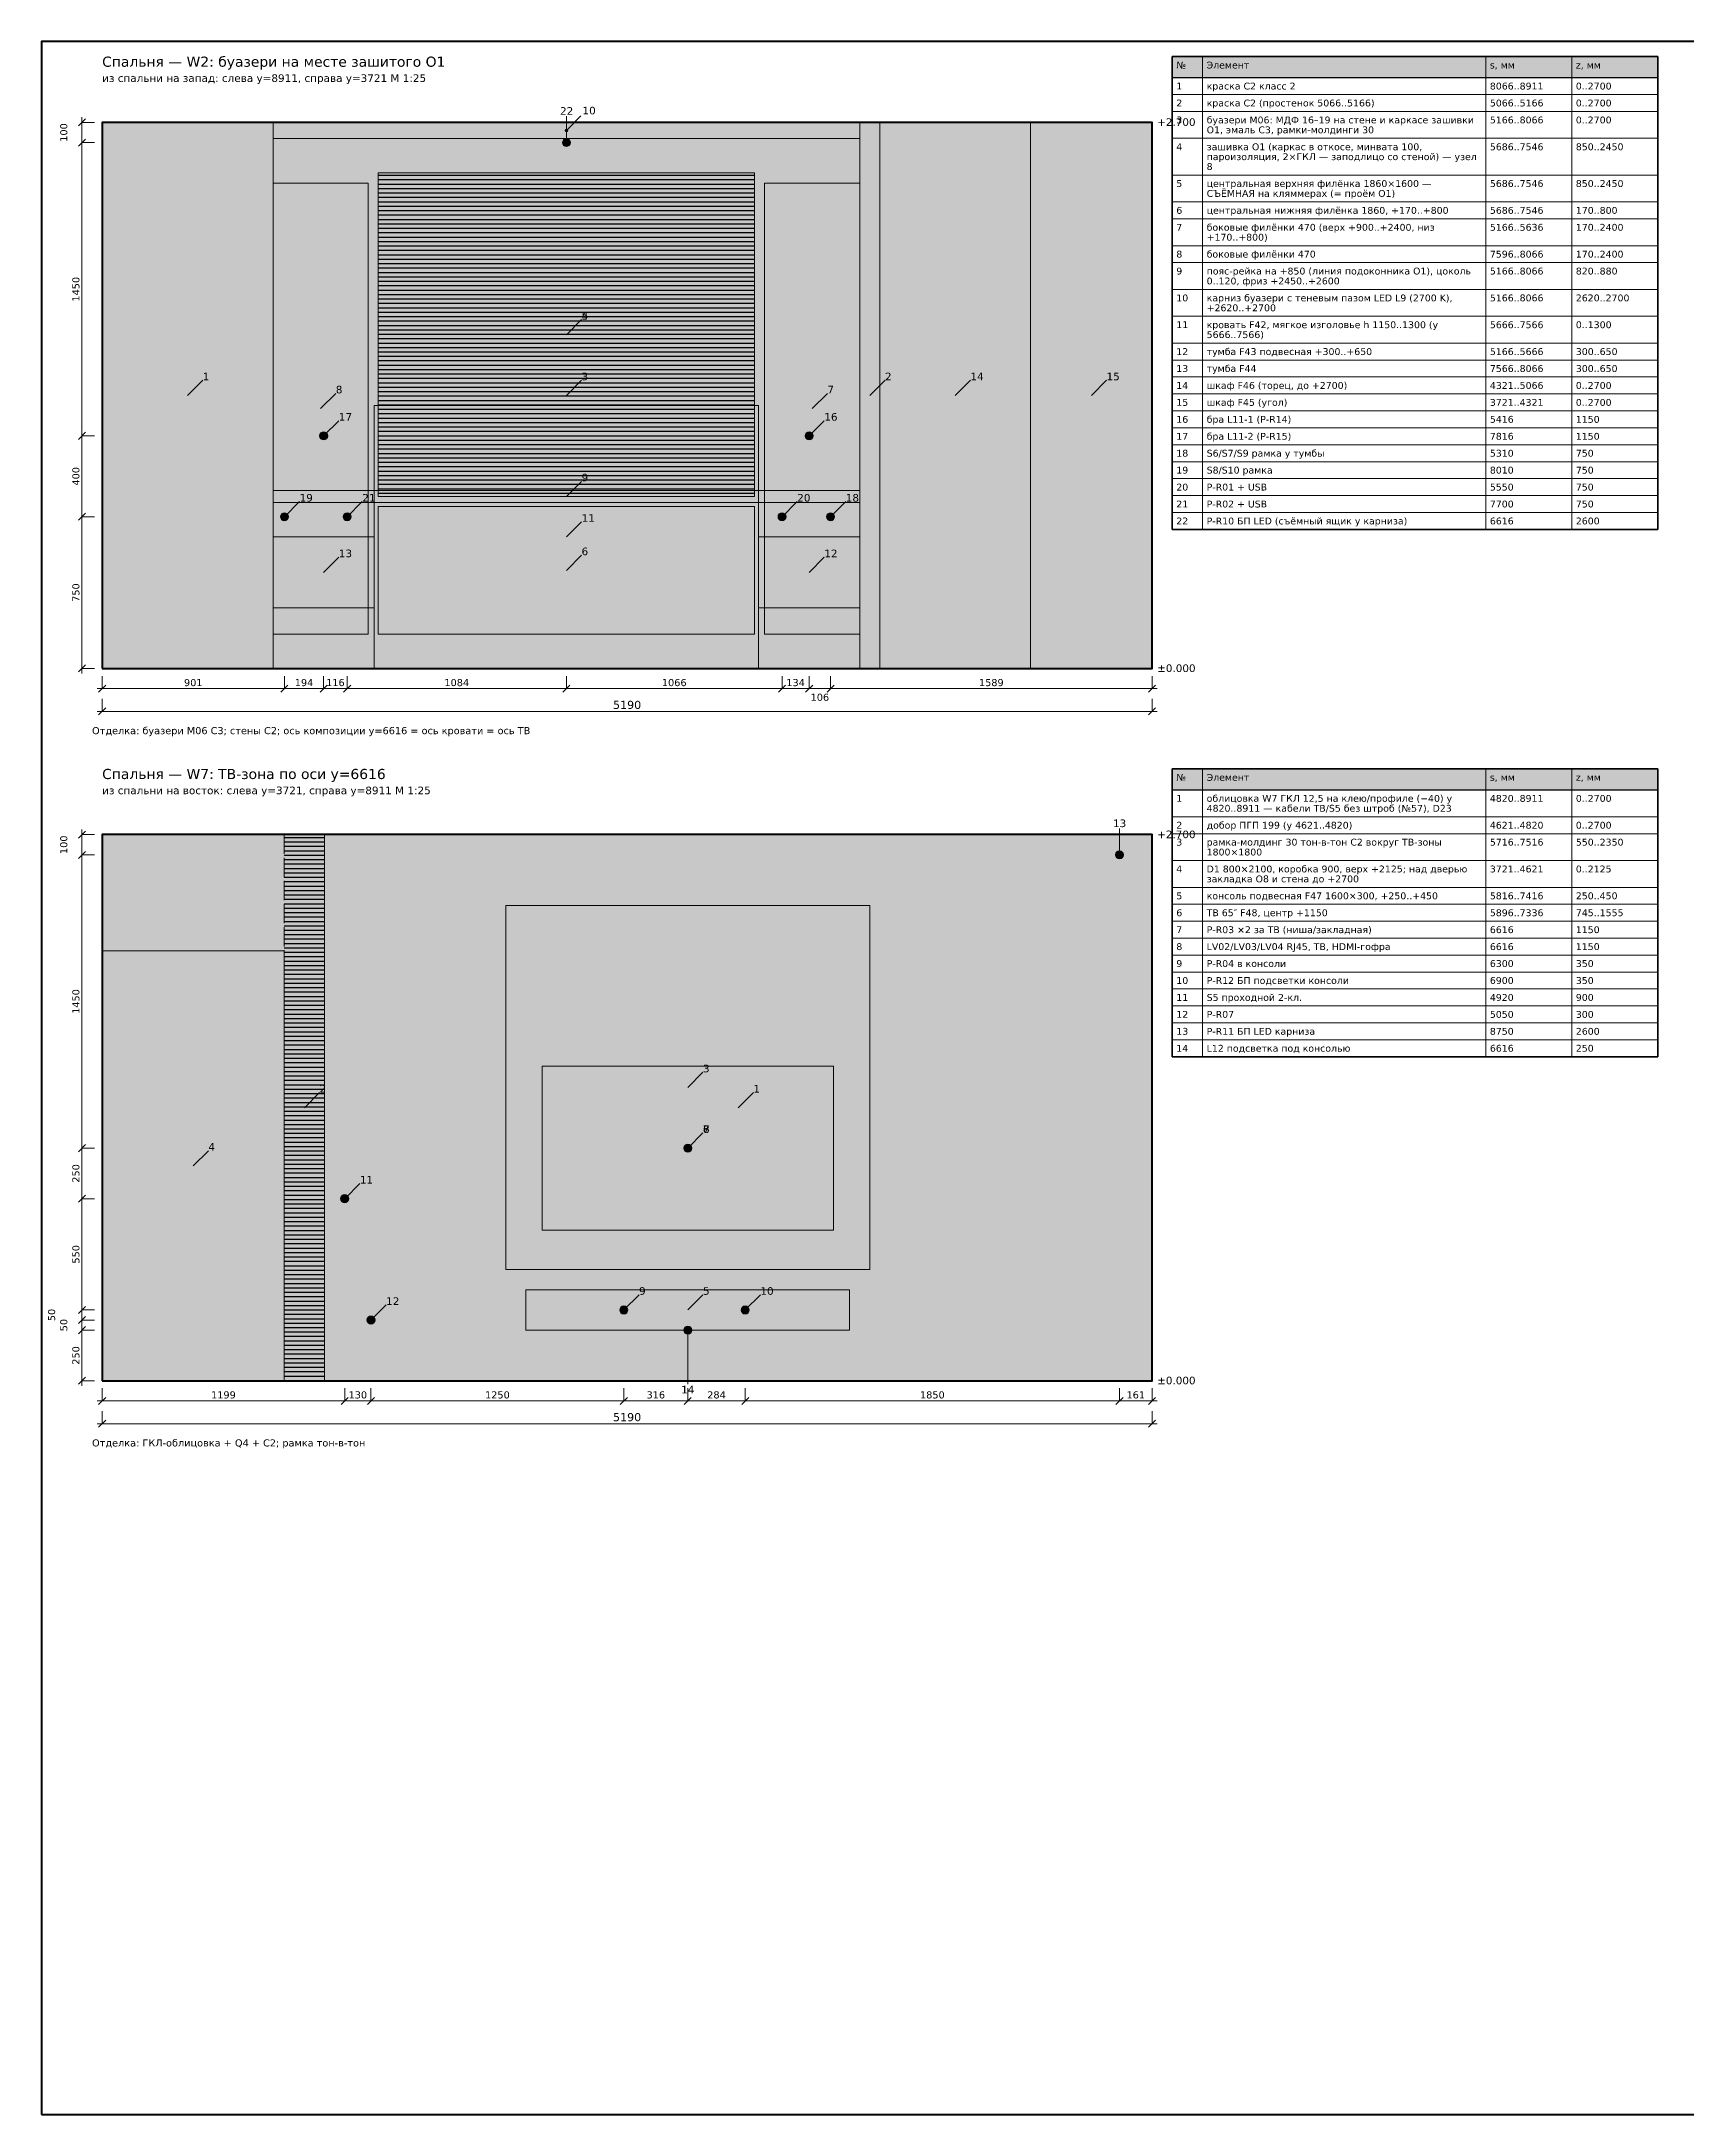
# Model space of a CAD drawing. Header units: millimetres. Extents: x 500 to 14725, y 26 to 10375.
# Drawn here: x 500 to 8632, y 125 to 10375 of the extents above; entities that cross this region are included whole.
import ezdxf
from ezdxf.enums import TextEntityAlignment as Align

# ---------------------------------------------------------------- set-up
doc = ezdxf.new("R2010")
doc.units = ezdxf.units.MM
doc.linetypes.add('DASHED', pattern=[1.524, 1.27, -0.254])
for name, color, linetype in [('AR-FIN', 9, 'CONTINUOUS'), ('AR-WALLS', 7, 'CONTINUOUS'), ('DIM', 7, 'CONTINUOUS'), ('EL-SOCKET', 6, 'CONTINUOUS'), ('FRAME', 7, 'CONTINUOUS'), ('FURN', 8, 'CONTINUOUS'), ('TEXT', 7, 'CONTINUOUS'), ('VK', 4, 'CONTINUOUS')]:
    doc.layers.add(name, color=color, linetype=linetype)
doc.styles.add('GOST', font='DejaVuSans.ttf')

msp = doc.modelspace()

# ---------------------------------------------------------------- hatches: boundary and pattern name
at = {"layer": 'AR-FIN', "true_color": 0xf6f3ec}
h = msp.add_hatch(color=7, dxfattribs=at)
h.dxf.hatch_style = 1
h.paths.add_polyline_path([(800, 7275), (1645, 7275), (1645, 9975), (800, 9975)])
at = {"layer": 'AR-FIN', "true_color": 0xd9cfc0}
h = msp.add_hatch(color=7, dxfattribs=at)
h.dxf.hatch_style = 1
h.paths.add_polyline_path([(1645, 7275), (4545, 7275), (4545, 9975), (1645, 9975)])
at = {"layer": 'AR-FIN', "true_color": 0xece6d8}
h = msp.add_hatch(color=7, dxfattribs=at)
h.dxf.hatch_style = 1
h.paths.add_polyline_path([(1645, 9895), (4545, 9895), (4545, 9975), (1645, 9975)])
at = {"layer": 'AR-FIN', "true_color": 0xf6f3ec}
h = msp.add_hatch(color=7, dxfattribs=at)
h.dxf.hatch_style = 1
h.paths.add_polyline_path([(4545, 7275), (4645, 7275), (4645, 9975), (4545, 9975)])
at = {"layer": 'AR-FIN', "true_color": 0xcfc4b3}
h = msp.add_hatch(color=7, dxfattribs=at)
h.dxf.hatch_style = 1
h.paths.add_polyline_path([(1645, 7445), (2115, 7445), (2115, 9675), (1645, 9675)])
at = {"layer": 'AR-FIN', "true_color": 0x999999}
h = msp.add_hatch(dxfattribs=at)
h.set_pattern_fill('LINE', scale=6.875)
h.paths.add_polyline_path([(2165, 8125), (4025, 8125), (4025, 9725), (2165, 9725)])
at = {"layer": 'AR-FIN', "true_color": 0xf3ead8, "transparency": 33554559}
h = msp.add_hatch(color=7, dxfattribs=at)
h.dxf.hatch_style = 1
h.paths.add_polyline_path([(2165, 8125), (4025, 8125), (4025, 9725), (2165, 9725)])
at = {"layer": 'AR-FIN', "true_color": 0xcfc4b3}
h = msp.add_hatch(color=7, dxfattribs=at)
h.dxf.hatch_style = 1
h.paths.add_polyline_path([(2165, 8125), (4025, 8125), (4025, 9725), (2165, 9725)])
h = msp.add_hatch(color=7, dxfattribs=at)
h.dxf.hatch_style = 1
h.paths.add_polyline_path([(4075, 7445), (4545, 7445), (4545, 9675), (4075, 9675)])
at = {"layer": 'AR-FIN', "true_color": 0xd9cfc0}
h = msp.add_hatch(color=7, dxfattribs=at)
h.dxf.hatch_style = 1
h.paths.add_polyline_path([(1645, 8095), (4545, 8095), (4545, 8155), (1645, 8155)])
at = {"layer": 'AR-FIN', "true_color": 0xcfc4b3}
h = msp.add_hatch(color=7, dxfattribs=at)
h.dxf.hatch_style = 1
h.paths.add_polyline_path([(2165, 7445), (4025, 7445), (4025, 8075), (2165, 8075)])
at = {"layer": 'AR-FIN', "true_color": 0x999999}
h = msp.add_hatch(dxfattribs=at)
h.set_pattern_fill('LINE', scale=6.875)
h.paths.add_polyline_path([(1700, 3753.1875), (1899, 3753.1875), (1899, 6453.1875), (1700, 6453.1875)])
at = {"layer": 'AR-FIN', "true_color": 0xf3ead8, "transparency": 33554559}
h = msp.add_hatch(color=7, dxfattribs=at)
h.dxf.hatch_style = 1
h.paths.add_polyline_path([(1700, 3753.1875), (1899, 3753.1875), (1899, 6453.1875), (1700, 6453.1875)])
at = {"layer": 'AR-FIN', "true_color": 0xd8e6f0}
h = msp.add_hatch(color=7, dxfattribs=at)
h.dxf.hatch_style = 1
h.paths.add_polyline_path([(1899, 3753.1875), (5990, 3753.1875), (5990, 6453.1875), (1899, 6453.1875)])
at = {"layer": 'AR-FIN', "true_color": 0xd9cfc0}
h = msp.add_hatch(color=7, dxfattribs=at)
h.dxf.hatch_style = 1
h.paths.add_polyline_path([(2795, 4303.1875), (4595, 4303.1875), (4595, 6103.1875), (2795, 6103.1875)])
at = {"layer": 'AR-FIN', "true_color": 0xf1ece2}
h = msp.add_hatch(color=7, dxfattribs=at)
h.dxf.hatch_style = 1
h.paths.add_polyline_path([(800, 3753.1875), (1700, 3753.1875), (1700, 5878.1875), (800, 5878.1875)])
at = {"layer": 'AR-WALLS', "true_color": 0xfbfaf7}
h = msp.add_hatch(color=7, dxfattribs=at)
h.dxf.hatch_style = 1
h.paths.add_polyline_path([(800, 7275), (5990, 7275), (5990, 9975), (800, 9975)])
h = msp.add_hatch(color=7, dxfattribs=at)
h.dxf.hatch_style = 1
h.paths.add_polyline_path([(800, 3753.1875), (5990, 3753.1875), (5990, 6453.1875), (800, 6453.1875)])
at = {"layer": 'EL-SOCKET', "true_color": 0x8e44ad}
h = msp.add_hatch(color=7, dxfattribs=at)
h.dxf.hatch_style = 1
edge = h.paths.add_edge_path()
edge.add_arc((3095, 9875), 20, 0, 360)
h = msp.add_hatch(color=7, dxfattribs=at)
h.dxf.hatch_style = 1
edge = h.paths.add_edge_path()
edge.add_arc((2011, 8025), 20, 0, 360)
h = msp.add_hatch(color=7, dxfattribs=at)
h.dxf.hatch_style = 1
edge = h.paths.add_edge_path()
edge.add_arc((4161, 8025), 20, 0, 360)
h = msp.add_hatch(color=7, dxfattribs=at)
h.dxf.hatch_style = 1
edge = h.paths.add_edge_path()
edge.add_arc((5829, 6353.1875), 20, 0, 360)
h = msp.add_hatch(color=7, dxfattribs=at)
h.dxf.hatch_style = 1
edge = h.paths.add_edge_path()
edge.add_arc((3695, 4903.1875), 20, 0, 360)
h = msp.add_hatch(color=7, dxfattribs=at)
h.dxf.hatch_style = 1
edge = h.paths.add_edge_path()
edge.add_arc((3379, 4103.1875), 20, 0, 360)
h = msp.add_hatch(color=7, dxfattribs=at)
h.dxf.hatch_style = 1
edge = h.paths.add_edge_path()
edge.add_arc((3979, 4103.1875), 20, 0, 360)
h = msp.add_hatch(color=7, dxfattribs=at)
h.dxf.hatch_style = 1
edge = h.paths.add_edge_path()
edge.add_arc((2129, 4053.1875), 20, 0, 360)
at = {"layer": 'FURN', "true_color": 0xe3d3b8}
h = msp.add_hatch(color=7, dxfattribs=at)
h.dxf.hatch_style = 1
h.paths.add_polyline_path([(4645, 7275), (5390, 7275), (5390, 9975), (4645, 9975)])
h = msp.add_hatch(color=7, dxfattribs=at)
h.dxf.hatch_style = 1
h.paths.add_polyline_path([(5390, 7275), (5990, 7275), (5990, 9975), (5390, 9975)])
h = msp.add_hatch(color=7, dxfattribs=at)
h.dxf.hatch_style = 1
h.paths.add_polyline_path([(2145, 7275), (4045, 7275), (4045, 8575), (2145, 8575)])
h = msp.add_hatch(color=7, dxfattribs=at)
h.dxf.hatch_style = 1
h.paths.add_polyline_path([(1645, 7575), (2145, 7575), (2145, 7925), (1645, 7925)])
h = msp.add_hatch(color=7, dxfattribs=at)
h.dxf.hatch_style = 1
h.paths.add_polyline_path([(4045, 7575), (4545, 7575), (4545, 7925), (4045, 7925)])
at = {"layer": 'FURN', "true_color": 0xeeeeee}
h = msp.add_hatch(color=7, dxfattribs=at)
h.dxf.hatch_style = 1
h.paths.add_polyline_path([(2975, 4498.1875), (4415, 4498.1875), (4415, 5308.1875), (2975, 5308.1875)])
at = {"layer": 'FURN', "true_color": 0xe3d3b8}
h = msp.add_hatch(color=7, dxfattribs=at)
h.dxf.hatch_style = 1
h.paths.add_polyline_path([(2895, 4003.1875), (4495, 4003.1875), (4495, 4203.1875), (2895, 4203.1875)])
at = {"layer": 'TEXT', "true_color": 0xe6e6e6}
h = msp.add_hatch(color=7, dxfattribs=at)
h.dxf.hatch_style = 1
h.paths.add_polyline_path([(6090, 10196.25), (8490, 10196.25), (8490, 10300), (6090, 10300)])
at = {"layer": 'TEXT', "true_color": 0x777777}
h = msp.add_hatch(color=7, dxfattribs=at)
h.dxf.hatch_style = 1
edge = h.paths.add_edge_path()
edge.add_arc((3095, 9935), 6.25, 0, 360)
at = {"layer": 'TEXT', "true_color": 0x8e44ad}
h = msp.add_hatch(color=7, dxfattribs=at)
h.dxf.hatch_style = 1
edge = h.paths.add_edge_path()
edge.add_arc((3095, 9875), 6.25, 0, 360)
at = {"layer": 'TEXT', "true_color": 0xe6e6e6}
h = msp.add_hatch(color=7, dxfattribs=at)
h.dxf.hatch_style = 1
h.paths.add_polyline_path([(6090, 6674.4375), (8490, 6674.4375), (8490, 6778.1875), (6090, 6778.1875)])
at = {"layer": 'TEXT', "true_color": 0x8e44ad}
h = msp.add_hatch(color=7, dxfattribs=at)
h.dxf.hatch_style = 1
edge = h.paths.add_edge_path()
edge.add_arc((5829, 6353.1875), 6.25, 0, 360)
at = {"layer": 'TEXT', "true_color": 0xb8860b}
h = msp.add_hatch(color=7, dxfattribs=at)
h.dxf.hatch_style = 1
edge = h.paths.add_edge_path()
edge.add_arc((3695, 4003.1875), 6.25, 0, 360)
at = {"layer": 'VK', "true_color": 0xb8860b}
h = msp.add_hatch(color=7, dxfattribs=at)
h.dxf.hatch_style = 1
edge = h.paths.add_edge_path()
edge.add_arc((1895, 8425), 20, 0, 360)
h = msp.add_hatch(color=7, dxfattribs=at)
h.dxf.hatch_style = 1
edge = h.paths.add_edge_path()
edge.add_arc((4295, 8425), 20, 0, 360)
h = msp.add_hatch(color=7, dxfattribs=at)
h.dxf.hatch_style = 1
edge = h.paths.add_edge_path()
edge.add_arc((1701, 8025), 20, 0, 360)
h = msp.add_hatch(color=7, dxfattribs=at)
h.dxf.hatch_style = 1
edge = h.paths.add_edge_path()
edge.add_arc((4401, 8025), 20, 0, 360)
at = {"layer": 'VK', "true_color": 0x1e7d32}
h = msp.add_hatch(color=7, dxfattribs=at)
h.dxf.hatch_style = 1
edge = h.paths.add_edge_path()
edge.add_arc((3695, 4903.1875), 20, 0, 360)
at = {"layer": 'VK', "true_color": 0xb8860b}
h = msp.add_hatch(color=7, dxfattribs=at)
h.dxf.hatch_style = 1
edge = h.paths.add_edge_path()
edge.add_arc((1999, 4653.1875), 20, 0, 360)
h = msp.add_hatch(color=7, dxfattribs=at)
h.dxf.hatch_style = 1
edge = h.paths.add_edge_path()
edge.add_arc((3695, 4003.1875), 20, 0, 360)

# ---------------------------------------------------------------- linework, layer by layer
at = {"layer": 'AR-FIN', "lineweight": 20, "true_color": 0x444444}
for points in [[(800, 7275), (1645, 7275), (1645, 9975), (800, 9975)], [(1645, 7275), (4545, 7275), (4545, 9975), (1645, 9975)], [(1645, 9895), (4545, 9895), (4545, 9975), (1645, 9975)], [(4545, 7275), (4645, 7275), (4645, 9975), (4545, 9975)], [(1645, 7445), (2115, 7445), (2115, 9675), (1645, 9675)], [(2165, 8125), (4025, 8125), (4025, 9725), (2165, 9725)], [(4075, 7445), (4545, 7445), (4545, 9675), (4075, 9675)], [(1645, 8095), (4545, 8095), (4545, 8155), (1645, 8155)], [(2165, 7445), (4025, 7445), (4025, 8075), (2165, 8075)], [(1899, 3753.1875), (5990, 3753.1875), (5990, 6453.1875), (1899, 6453.1875)], [(2795, 4303.1875), (4595, 4303.1875), (4595, 6103.1875), (2795, 6103.1875)], [(800, 3753.1875), (1700, 3753.1875), (1700, 5878.1875), (800, 5878.1875)]]:
    msp.add_lwpolyline(points, close=True, dxfattribs=at)
at = {"layer": 'AR-FIN', "linetype": 'DASHED', "lineweight": 20, "ltscale": 75, "true_color": 0x444444}
for points in [[(2165, 8125), (4025, 8125), (4025, 9725), (2165, 9725)], [(1700, 3753.1875), (1899, 3753.1875), (1899, 6453.1875), (1700, 6453.1875)]]:
    msp.add_lwpolyline(points, close=True, dxfattribs=at)
at = {"layer": 'AR-WALLS', "color": 7, "lineweight": 50}
for points in [[(800, 7275), (5990, 7275), (5990, 9975), (800, 9975)], [(800, 3753.1875), (5990, 3753.1875), (5990, 6453.1875), (800, 6453.1875)]]:
    msp.add_lwpolyline(points, close=True, dxfattribs=at)
at = {"layer": 'DIM', "color": 7, "lineweight": 30}
for points in [[(682.5, 9957.5), (717.5, 9992.5)], [(682.5, 9857.5), (717.5, 9892.5)], [(682.5, 8407.5), (717.5, 8442.5)], [(682.5, 8007.5), (717.5, 8042.5)], [(682.5, 7257.5), (717.5, 7292.5)], [(782.5, 7157.5), (817.5, 7192.5)], [(1683.5, 7157.5), (1718.5, 7192.5)], [(1877.5, 7157.5), (1912.5, 7192.5)], [(1993.5, 7157.5), (2028.5, 7192.5)], [(3077.5, 7157.5), (3112.5, 7192.5)], [(4143.5, 7157.5), (4178.5, 7192.5)], [(4277.5, 7157.5), (4312.5, 7192.5)], [(4383.5, 7157.5), (4418.5, 7192.5)], [(5972.5, 7157.5), (6007.5, 7192.5)], [(782.5, 7045), (817.5, 7080)], [(5972.5, 7045), (6007.5, 7080)], [(682.5, 6435.6875), (717.5, 6470.6875)], [(682.5, 6335.6875), (717.5, 6370.6875)], [(682.5, 4885.6875), (717.5, 4920.6875)], [(682.5, 4635.6875), (717.5, 4670.6875)], [(682.5, 4085.6875), (717.5, 4120.6875)], [(682.5, 4035.6875), (717.5, 4070.6875)], [(682.5, 3985.6875), (717.5, 4020.6875)], [(682.5, 3735.6875), (717.5, 3770.6875)], [(782.5, 3635.6875), (817.5, 3670.6875)], [(1981.5, 3635.6875), (2016.5, 3670.6875)], [(2111.5, 3635.6875), (2146.5, 3670.6875)], [(3361.5, 3635.6875), (3396.5, 3670.6875)], [(3677.5, 3635.6875), (3712.5, 3670.6875)], [(3961.5, 3635.6875), (3996.5, 3670.6875)], [(5811.5, 3635.6875), (5846.5, 3670.6875)], [(5972.5, 3635.6875), (6007.5, 3670.6875)], [(782.5, 3523.1875), (817.5, 3558.1875)], [(5972.5, 3523.1875), (6007.5, 3558.1875)]]:
    msp.add_lwpolyline(points, dxfattribs=at)
at = {"layer": 'DIM', "color": 7, "lineweight": 15}
for points in [[(700, 7250), (700, 10000)], [(775, 7175), (6015, 7175)], [(775, 7062.5), (6015, 7062.5)], [(700, 3728.1875), (700, 6478.1875)], [(775, 3653.1875), (6015, 3653.1875)], [(775, 3540.6875), (6015, 3540.6875)]]:
    msp.add_lwpolyline(points, dxfattribs=at)
at = {"layer": 'DIM', "color": 7, "lineweight": 13}
for points in [[(700, 9975), (762.5, 9975)], [(700, 9875), (762.5, 9875)], [(700, 8425), (762.5, 8425)], [(700, 8025), (762.5, 8025)], [(700, 7275), (762.5, 7275)], [(800, 7175), (800, 7237.5)], [(1701, 7175), (1701, 7237.5)], [(1895, 7175), (1895, 7237.5)], [(2011, 7175), (2011, 7237.5)], [(3095, 7175), (3095, 7237.5)], [(4161, 7175), (4161, 7237.5)], [(4295, 7175), (4295, 7237.5)], [(4401, 7175), (4401, 7237.5)], [(5990, 7175), (5990, 7237.5)], [(800, 7062.5), (800, 7125)], [(5990, 7062.5), (5990, 7125)], [(700, 6453.1875), (762.5, 6453.1875)], [(700, 6353.1875), (762.5, 6353.1875)], [(700, 4903.1875), (762.5, 4903.1875)], [(700, 4653.1875), (762.5, 4653.1875)], [(700, 4103.1875), (762.5, 4103.1875)], [(700, 4053.1875), (762.5, 4053.1875)], [(700, 4003.1875), (762.5, 4003.1875)], [(700, 3753.1875), (762.5, 3753.1875)], [(800, 3653.1875), (800, 3715.6875)], [(1999, 3653.1875), (1999, 3715.6875)], [(2129, 3653.1875), (2129, 3715.6875)], [(3379, 3653.1875), (3379, 3715.6875)], [(3695, 3653.1875), (3695, 3715.6875)], [(3979, 3653.1875), (3979, 3715.6875)], [(5829, 3653.1875), (5829, 3715.6875)], [(5990, 3653.1875), (5990, 3715.6875)], [(800, 3540.6875), (800, 3603.1875)], [(5990, 3540.6875), (5990, 3603.1875)]]:
    msp.add_lwpolyline(points, dxfattribs=at)
at = {"layer": 'EL-SOCKET', "lineweight": 13, "true_color": 0x8e44ad}
for centre in [(3095, 9875), (2011, 8025), (4161, 8025), (5829, 6353.1875), (3695, 4903.1875), (3379, 4103.1875), (3979, 4103.1875), (2129, 4053.1875)]:
    msp.add_circle(centre, 20, dxfattribs=at)
at = {"layer": 'FRAME', "color": 7, "lineweight": 50}
msp.add_lwpolyline([(500, 125), (14725, 125), (14725, 10375), (500, 10375)], close=True, dxfattribs=at)
at = {"layer": 'FURN', "lineweight": 20, "true_color": 0x444444}
for points in [[(4645, 7275), (5390, 7275), (5390, 9975), (4645, 9975)], [(5390, 7275), (5990, 7275), (5990, 9975), (5390, 9975)], [(2145, 7275), (4045, 7275), (4045, 8575), (2145, 8575)], [(1645, 7575), (2145, 7575), (2145, 7925), (1645, 7925)], [(4045, 7575), (4545, 7575), (4545, 7925), (4045, 7925)], [(2975, 4498.1875), (4415, 4498.1875), (4415, 5308.1875), (2975, 5308.1875)], [(2895, 4003.1875), (4495, 4003.1875), (4495, 4203.1875), (2895, 4203.1875)]]:
    msp.add_lwpolyline(points, close=True, dxfattribs=at)
at = {"layer": 'TEXT', "color": 7, "lineweight": 25}
for points in [[(6090, 10196.25), (8490, 10196.25), (8490, 10300), (6090, 10300)], [(6090, 6674.4375), (8490, 6674.4375), (8490, 6778.1875), (6090, 6778.1875)]]:
    msp.add_lwpolyline(points, close=True, dxfattribs=at)
at = {"layer": 'TEXT', "color": 7, "lineweight": 15}
for points in [[(6090, 10300), (6090, 10196.25)], [(6240, 10300), (6240, 10196.25)], [(7640, 10300), (7640, 10196.25)], [(8065, 10300), (8065, 10196.25)], [(8490, 10300), (8490, 10196.25)], [(6090, 10196.25), (6090, 10112.5)], [(6240, 10196.25), (6240, 10112.5)], [(7640, 10196.25), (7640, 10112.5)], [(8065, 10196.25), (8065, 10112.5)], [(8490, 10196.25), (8490, 10112.5)], [(6090, 10112.5), (6090, 10028.75)], [(6240, 10112.5), (6240, 10028.75)], [(7640, 10112.5), (7640, 10028.75)], [(8065, 10112.5), (8065, 10028.75)], [(8490, 10112.5), (8490, 10028.75)], [(6090, 10028.75), (6090, 9896.0625)], [(6240, 10028.75), (6240, 9896.0625)], [(7640, 10028.75), (7640, 9896.0625)], [(8065, 10028.75), (8065, 9896.0625)], [(8490, 10028.75), (8490, 9896.0625)], [(6090, 9896.0625), (6090, 9714.4375)], [(6240, 9896.0625), (6240, 9714.4375)], [(7640, 9896.0625), (7640, 9714.4375)], [(8065, 9896.0625), (8065, 9714.4375)], [(8490, 9896.0625), (8490, 9714.4375)], [(6090, 9714.4375), (6090, 9581.75)], [(6240, 9714.4375), (6240, 9581.75)], [(7640, 9714.4375), (7640, 9581.75)], [(8065, 9714.4375), (8065, 9581.75)], [(8490, 9714.4375), (8490, 9581.75)], [(6090, 9581.75), (6090, 9498)], [(6240, 9581.75), (6240, 9498)], [(7640, 9581.75), (7640, 9498)], [(8065, 9581.75), (8065, 9498)], [(8490, 9581.75), (8490, 9498)], [(6090, 9498), (6090, 9365.3125)], [(6240, 9498), (6240, 9365.3125)], [(7640, 9498), (7640, 9365.3125)], [(8065, 9498), (8065, 9365.3125)], [(8490, 9498), (8490, 9365.3125)], [(6090, 9365.3125), (6090, 9281.5625)], [(6240, 9365.3125), (6240, 9281.5625)], [(7640, 9365.3125), (7640, 9281.5625)], [(8065, 9365.3125), (8065, 9281.5625)], [(8490, 9365.3125), (8490, 9281.5625)], [(6090, 9281.5625), (6090, 9148.875)], [(6240, 9281.5625), (6240, 9148.875)], [(7640, 9281.5625), (7640, 9148.875)], [(8065, 9281.5625), (8065, 9148.875)], [(8490, 9281.5625), (8490, 9148.875)], [(6090, 9148.875), (6090, 9016.1875)], [(6240, 9148.875), (6240, 9016.1875)], [(7640, 9148.875), (7640, 9016.1875)], [(8065, 9148.875), (8065, 9016.1875)], [(8490, 9148.875), (8490, 9016.1875)], [(6090, 9016.1875), (6090, 8883.5)], [(6240, 9016.1875), (6240, 8883.5)], [(7640, 9016.1875), (7640, 8883.5)], [(8065, 9016.1875), (8065, 8883.5)], [(8490, 9016.1875), (8490, 8883.5)], [(6090, 8883.5), (6090, 8799.75)], [(6240, 8883.5), (6240, 8799.75)], [(7640, 8883.5), (7640, 8799.75)], [(8065, 8883.5), (8065, 8799.75)], [(8490, 8883.5), (8490, 8799.75)], [(6090, 8799.75), (6090, 8716)], [(6090, 8716), (6090, 8632.25)], [(6240, 8799.75), (6240, 8716)], [(6240, 8716), (6240, 8632.25)], [(7640, 8799.75), (7640, 8716)], [(7640, 8716), (7640, 8632.25)], [(8065, 8799.75), (8065, 8716)], [(8065, 8716), (8065, 8632.25)], [(8490, 8799.75), (8490, 8716)], [(8490, 8716), (8490, 8632.25)], [(6090, 8632.25), (6090, 8548.5)], [(6240, 8632.25), (6240, 8548.5)], [(7640, 8632.25), (7640, 8548.5)], [(8065, 8632.25), (8065, 8548.5)], [(8490, 8632.25), (8490, 8548.5)], [(6090, 8548.5), (6090, 8464.75)], [(6240, 8548.5), (6240, 8464.75)], [(7640, 8548.5), (7640, 8464.75)], [(8065, 8548.5), (8065, 8464.75)], [(8490, 8548.5), (8490, 8464.75)], [(6090, 8464.75), (6090, 8381)], [(6240, 8464.75), (6240, 8381)], [(7640, 8464.75), (7640, 8381)], [(8065, 8464.75), (8065, 8381)], [(8490, 8464.75), (8490, 8381)], [(6090, 8381), (6090, 8297.25)], [(6240, 8381), (6240, 8297.25)], [(7640, 8381), (7640, 8297.25)], [(8065, 8381), (8065, 8297.25)], [(8490, 8381), (8490, 8297.25)], [(6090, 8297.25), (6090, 8213.5)], [(6090, 8213.5), (6090, 8129.75)], [(6240, 8297.25), (6240, 8213.5)], [(6240, 8213.5), (6240, 8129.75)], [(7640, 8297.25), (7640, 8213.5)], [(7640, 8213.5), (7640, 8129.75)], [(8065, 8297.25), (8065, 8213.5)], [(8065, 8213.5), (8065, 8129.75)], [(8490, 8297.25), (8490, 8213.5)], [(8490, 8213.5), (8490, 8129.75)], [(6090, 8129.75), (6090, 8046)], [(6240, 8129.75), (6240, 8046)], [(7640, 8129.75), (7640, 8046)], [(8065, 8129.75), (8065, 8046)], [(8490, 8129.75), (8490, 8046)], [(6090, 8046), (6090, 7962.25)], [(6240, 8046), (6240, 7962.25)], [(7640, 8046), (7640, 7962.25)], [(8065, 8046), (8065, 7962.25)], [(8490, 8046), (8490, 7962.25)], [(6090, 6778.1875), (6090, 6674.4375)], [(6240, 6778.1875), (6240, 6674.4375)], [(7640, 6778.1875), (7640, 6674.4375)], [(8065, 6778.1875), (8065, 6674.4375)], [(8490, 6778.1875), (8490, 6674.4375)], [(6090, 6674.4375), (6090, 6541.75)], [(6240, 6674.4375), (6240, 6541.75)], [(7640, 6674.4375), (7640, 6541.75)], [(8065, 6674.4375), (8065, 6541.75)], [(8490, 6674.4375), (8490, 6541.75)], [(6090, 6541.75), (6090, 6458)], [(6090, 6458), (6090, 6325.3125)], [(6240, 6541.75), (6240, 6458)], [(6240, 6458), (6240, 6325.3125)], [(7640, 6541.75), (7640, 6458)], [(7640, 6458), (7640, 6325.3125)], [(8065, 6541.75), (8065, 6458)], [(8065, 6458), (8065, 6325.3125)], [(8490, 6541.75), (8490, 6458)], [(8490, 6458), (8490, 6325.3125)], [(6090, 6325.3125), (6090, 6192.625)], [(6240, 6325.3125), (6240, 6192.625)], [(7640, 6325.3125), (7640, 6192.625)], [(8065, 6325.3125), (8065, 6192.625)], [(8490, 6325.3125), (8490, 6192.625)], [(6090, 6192.625), (6090, 6108.875)], [(6240, 6192.625), (6240, 6108.875)], [(7640, 6192.625), (7640, 6108.875)], [(8065, 6192.625), (8065, 6108.875)], [(8490, 6192.625), (8490, 6108.875)], [(6090, 6108.875), (6090, 6025.125)], [(6240, 6108.875), (6240, 6025.125)], [(7640, 6108.875), (7640, 6025.125)], [(8065, 6108.875), (8065, 6025.125)], [(8490, 6108.875), (8490, 6025.125)], [(6090, 6025.125), (6090, 5941.375)], [(6240, 6025.125), (6240, 5941.375)], [(7640, 6025.125), (7640, 5941.375)], [(8065, 6025.125), (8065, 5941.375)], [(8490, 6025.125), (8490, 5941.375)], [(6090, 5941.375), (6090, 5857.625)], [(6090, 5857.625), (6090, 5773.875)], [(6240, 5941.375), (6240, 5857.625)], [(6240, 5857.625), (6240, 5773.875)], [(7640, 5941.375), (7640, 5857.625)], [(7640, 5857.625), (7640, 5773.875)], [(8065, 5941.375), (8065, 5857.625)], [(8065, 5857.625), (8065, 5773.875)], [(8490, 5941.375), (8490, 5857.625)], [(8490, 5857.625), (8490, 5773.875)], [(6090, 5773.875), (6090, 5690.125)], [(6240, 5773.875), (6240, 5690.125)], [(7640, 5773.875), (7640, 5690.125)], [(8065, 5773.875), (8065, 5690.125)], [(8490, 5773.875), (8490, 5690.125)], [(6090, 5690.125), (6090, 5606.375)], [(6240, 5690.125), (6240, 5606.375)], [(7640, 5690.125), (7640, 5606.375)], [(8065, 5690.125), (8065, 5606.375)], [(8490, 5690.125), (8490, 5606.375)], [(6090, 5606.375), (6090, 5522.625)], [(6240, 5606.375), (6240, 5522.625)], [(7640, 5606.375), (7640, 5522.625)], [(8065, 5606.375), (8065, 5522.625)], [(8490, 5606.375), (8490, 5522.625)], [(6090, 5522.625), (6090, 5438.875)], [(6090, 5438.875), (6090, 5355.125)], [(6240, 5522.625), (6240, 5438.875)], [(6240, 5438.875), (6240, 5355.125)], [(7640, 5522.625), (7640, 5438.875)], [(7640, 5438.875), (7640, 5355.125)], [(8065, 5522.625), (8065, 5438.875)], [(8065, 5438.875), (8065, 5355.125)], [(8490, 5522.625), (8490, 5438.875)], [(8490, 5438.875), (8490, 5355.125)]]:
    msp.add_lwpolyline(points, dxfattribs=at)
at = {"layer": 'TEXT', "color": 7, "lineweight": 35}
for points in [[(6090, 7962.25), (8490, 7962.25), (8490, 10300), (6090, 10300)], [(6090, 5355.125), (8490, 5355.125), (8490, 6778.1875), (6090, 6778.1875)]]:
    msp.add_lwpolyline(points, close=True, dxfattribs=at)
at = {"layer": 'TEXT', "color": 7, "lineweight": 15}
for points in [[(6090, 10112.5), (8490, 10112.5), (8490, 10196.25), (6090, 10196.25)], [(6090, 10028.75), (8490, 10028.75), (8490, 10112.5), (6090, 10112.5)], [(6090, 9896.0625), (8490, 9896.0625), (8490, 10028.75), (6090, 10028.75)], [(6090, 9714.4375), (8490, 9714.4375), (8490, 9896.0625), (6090, 9896.0625)], [(6090, 9581.75), (8490, 9581.75), (8490, 9714.4375), (6090, 9714.4375)], [(6090, 9498), (8490, 9498), (8490, 9581.75), (6090, 9581.75)], [(6090, 9365.3125), (8490, 9365.3125), (8490, 9498), (6090, 9498)], [(6090, 9281.5625), (8490, 9281.5625), (8490, 9365.3125), (6090, 9365.3125)], [(6090, 9148.875), (8490, 9148.875), (8490, 9281.5625), (6090, 9281.5625)], [(6090, 9016.1875), (8490, 9016.1875), (8490, 9148.875), (6090, 9148.875)], [(6090, 8883.5), (8490, 8883.5), (8490, 9016.1875), (6090, 9016.1875)], [(6090, 8799.75), (8490, 8799.75), (8490, 8883.5), (6090, 8883.5)], [(6090, 8716), (8490, 8716), (8490, 8799.75), (6090, 8799.75)], [(6090, 8632.25), (8490, 8632.25), (8490, 8716), (6090, 8716)], [(6090, 8548.5), (8490, 8548.5), (8490, 8632.25), (6090, 8632.25)], [(6090, 8464.75), (8490, 8464.75), (8490, 8548.5), (6090, 8548.5)], [(6090, 8381), (8490, 8381), (8490, 8464.75), (6090, 8464.75)], [(6090, 8297.25), (8490, 8297.25), (8490, 8381), (6090, 8381)], [(6090, 8213.5), (8490, 8213.5), (8490, 8297.25), (6090, 8297.25)], [(6090, 8129.75), (8490, 8129.75), (8490, 8213.5), (6090, 8213.5)], [(6090, 8046), (8490, 8046), (8490, 8129.75), (6090, 8129.75)], [(6090, 7962.25), (8490, 7962.25), (8490, 8046), (6090, 8046)], [(6090, 6541.75), (8490, 6541.75), (8490, 6674.4375), (6090, 6674.4375)], [(6090, 6458), (8490, 6458), (8490, 6541.75), (6090, 6541.75)], [(6090, 6325.3125), (8490, 6325.3125), (8490, 6458), (6090, 6458)], [(6090, 6192.625), (8490, 6192.625), (8490, 6325.3125), (6090, 6325.3125)], [(6090, 6108.875), (8490, 6108.875), (8490, 6192.625), (6090, 6192.625)], [(6090, 6025.125), (8490, 6025.125), (8490, 6108.875), (6090, 6108.875)], [(6090, 5941.375), (8490, 5941.375), (8490, 6025.125), (6090, 6025.125)], [(6090, 5857.625), (8490, 5857.625), (8490, 5941.375), (6090, 5941.375)], [(6090, 5773.875), (8490, 5773.875), (8490, 5857.625), (6090, 5857.625)], [(6090, 5690.125), (8490, 5690.125), (8490, 5773.875), (6090, 5773.875)], [(6090, 5606.375), (8490, 5606.375), (8490, 5690.125), (6090, 5690.125)], [(6090, 5522.625), (8490, 5522.625), (8490, 5606.375), (6090, 5606.375)], [(6090, 5438.875), (8490, 5438.875), (8490, 5522.625), (6090, 5522.625)], [(6090, 5355.125), (8490, 5355.125), (8490, 5438.875), (6090, 5438.875)]]:
    msp.add_lwpolyline(points, close=True, dxfattribs=at)
at = {"layer": 'TEXT', "lineweight": 15, "true_color": 0x777777}
for points in [[(3095, 9935), (3167.0495, 10007.0495)], [(3095, 8925), (3170, 9000)], [(3095, 8925), (3170, 9000)], [(1222.5, 8625), (1297.5, 8700)], [(1880, 8560), (1955, 8635)], [(3095, 8625), (3170, 8700)], [(4310, 8560), (4385, 8635)], [(4595, 8625), (4670, 8700)], [(5017.5, 8625), (5092.5, 8700)], [(5690, 8625), (5765, 8700)], [(3095, 8125), (3170, 8200)], [(3095, 7925), (3170, 8000)], [(1895, 7750), (1970, 7825)], [(3095, 7760), (3170, 7835)], [(4295, 7750), (4370, 7825)], [(3695, 5203.1875), (3770, 5278.1875)], [(1799.5, 5103.1875), (1874.5, 5178.1875)], [(3944.5, 5103.1875), (4019.5, 5178.1875)], [(3695, 4903.1875), (3770, 4978.1875)], [(1250, 4815.6875), (1325, 4890.6875)], [(3695, 4103.1875), (3770, 4178.1875)]]:
    msp.add_lwpolyline(points, dxfattribs=at)
at = {"layer": 'TEXT', "lineweight": 15, "true_color": 0x8e44ad}
for points in [[(3095, 9875), (3095, 10005)], [(2011, 8025), (2086, 8100)], [(4161, 8025), (4236, 8100)], [(5829, 6353.1875), (5829, 6483.1875)], [(3695, 4903.1875), (3770, 4978.1875)], [(2129, 4053.1875), (2204, 4128.1875)], [(3379, 4103.1875), (3454, 4178.1875)], [(3979, 4103.1875), (4054, 4178.1875)]]:
    msp.add_lwpolyline(points, dxfattribs=at)
at = {"layer": 'TEXT', "lineweight": 15, "true_color": 0xb8860b}
for points in [[(1895, 8425), (1970, 8500)], [(4295, 8425), (4370, 8500)], [(1701, 8025), (1776, 8100)], [(4401, 8025), (4476, 8100)], [(1999, 4653.1875), (2074, 4728.1875)], [(3695, 4003.1875), (3695, 3735.6875)]]:
    msp.add_lwpolyline(points, dxfattribs=at)
at = {"layer": 'TEXT', "lineweight": 15, "true_color": 0x1e7d32}
msp.add_lwpolyline([(3695, 4903.1875), (3770, 4978.1875)], dxfattribs=at)
at = {"layer": 'TEXT', "lineweight": 13, "true_color": 0x777777}
msp.add_circle((3095, 9935), 6.25, dxfattribs=at)
at = {"layer": 'TEXT', "lineweight": 13, "true_color": 0x8e44ad}
for centre in [(3095, 9875), (5829, 6353.1875)]:
    msp.add_circle(centre, 6.25, dxfattribs=at)
at = {"layer": 'TEXT', "lineweight": 13, "true_color": 0xb8860b}
msp.add_circle((3695, 4003.1875), 6.25, dxfattribs=at)
at = {"layer": 'VK', "lineweight": 13, "true_color": 0xb8860b}
for centre in [(1895, 8425), (4295, 8425), (1701, 8025), (4401, 8025), (1999, 4653.1875), (3695, 4003.1875)]:
    msp.add_circle(centre, 20, dxfattribs=at)
at = {"layer": 'VK', "lineweight": 13, "true_color": 0x1e7d32}
msp.add_circle((3695, 4903.1875), 20, dxfattribs=at)

# ---------------------------------------------------------------- texts
at = {"layer": 'DIM', "color": 7, "style": 'GOST'}
for s, p in [('100', (627.5, 9925)), ('1450', (687.5, 9150)), ('400', (687.5, 8225)), ('750', (687.5, 7650)), ('100', (627.5, 6403.1875)), ('1450', (687.5, 5628.1875)), ('250', (687.5, 4778.1875)), ('550', (687.5, 4378.1875)), ('50', (567.5, 4078.1875)), ('50', (627.5, 4028.1875)), ('250', (687.5, 3878.1875))]:
    msp.add_text(s, height=35, rotation=90, dxfattribs=at).set_placement(p, align=Align.CENTER)
for s, height, p in [('901', 35, (1250.5, 7187.5)), ('194', 35, (1798, 7187.5)), ('116', 35, (1953, 7187.5)), ('1084', 35, (2553, 7187.5)), ('1066', 35, (3628, 7187.5)), ('134', 35, (4228, 7187.5)), ('1589', 35, (5195.5, 7187.5)), ('5190', 40, (3395, 7075)), ('106', 35, (4348, 7115)), ('1199', 35, (1399.5, 3665.6875)), ('130', 35, (2064, 3665.6875)), ('1250', 35, (2754, 3665.6875)), ('316', 35, (3537, 3665.6875)), ('284', 35, (3837, 3665.6875)), ('1850', 35, (4904, 3665.6875)), ('161', 35, (5909.5, 3665.6875)), ('5190', 40, (3395, 3553.1875))]:
    msp.add_text(s, height=height, dxfattribs=at).set_placement(p, align=Align.CENTER)
at = {"layer": 'TEXT', "color": 7, "style": 'GOST'}
for s, height, p in [('Спальня — W2: буазери на месте зашитого O1', 50, (800, 10250)), ('№', 33.75, (6110, 10241.25)), ('Элемент', 33.75, (6260, 10241.25)), ('s, мм', 33.75, (7660, 10241.25)), ('z, мм', 33.75, (8085, 10241.25)), ('из спальни на запад: слева y=8911, справа y=3721 М 1:25', 37.5, (800, 10175)), ('1', 33.75, (6110, 10137.5)), ('краска C2 класс 2', 33.75, (6260, 10137.5)), ('8066..8911', 33.75, (7660, 10137.5)), ('0..2700', 33.75, (8085, 10137.5)), ('2', 33.75, (6110, 10053.75)), ('краска C2 (простенок 5066..5166)', 33.75, (6260, 10053.75)), ('5066..5166', 33.75, (7660, 10053.75)), ('0..2700', 33.75, (8085, 10053.75)), ('+2.700', 37.5, (6015, 9957.5)), ('3', 33.75, (6110, 9970)), ('буазери M06: МДФ 16–19 на стене и каркасе зашивки', 33.75, (6260, 9970)), ('O1, эмаль C3, рамки-молдинги 30', 33.75, (6260, 9921.0625)), ('5166..8066', 33.75, (7660, 9970)), ('0..2700', 33.75, (8085, 9970)), ('4', 33.75, (6110, 9837.3125)), ('зашивка O1 (каркас в откосе, минвата 100,', 33.75, (6260, 9837.3125)), ('5686..7546', 33.75, (7660, 9837.3125)), ('850..2450', 33.75, (8085, 9837.3125)), ('8', 33.75, (6260, 9739.4375)), ('пароизоляция, 2×ГКЛ — заподлицо со стеной) — узел', 33.75, (6260, 9788.375)), ('5', 33.75, (6110, 9655.6875)), ('СЪЁМНАЯ на кляммерах (= проём O1)', 33.75, (6260, 9606.75)), ('центральная верхняя филёнка 1860×1600 —', 33.75, (6260, 9655.6875)), ('5686..7546', 33.75, (7660, 9655.6875)), ('850..2450', 33.75, (8085, 9655.6875)), ('6', 33.75, (6110, 9523)), ('центральная нижняя филёнка 1860, +170..+800', 33.75, (6260, 9523)), ('5686..7546', 33.75, (7660, 9523)), ('170..800', 33.75, (8085, 9523)), ('7', 33.75, (6110, 9439.25)), ('боковые филёнки 470 (верх +900..+2400, низ', 33.75, (6260, 9439.25)), ('5166..5636', 33.75, (7660, 9439.25)), ('170..2400', 33.75, (8085, 9439.25)), ('8', 33.75, (6110, 9306.5625)), ('боковые филёнки 470', 33.75, (6260, 9306.5625)), ('+170..+800)', 33.75, (6260, 9390.3125)), ('7596..8066', 33.75, (7660, 9306.5625)), ('170..2400', 33.75, (8085, 9306.5625)), ('9', 33.75, (6110, 9222.8125)), ('пояс-рейка на +850 (линия подоконника O1), цоколь', 33.75, (6260, 9222.8125)), ('5166..8066', 33.75, (7660, 9222.8125)), ('820..880', 33.75, (8085, 9222.8125)), ('10', 33.75, (6110, 9090.125)), ('0..120, фриз +2450..+2600', 33.75, (6260, 9173.875)), ('карниз буазери с теневым пазом LED L9 (2700 K),', 33.75, (6260, 9090.125)), ('5166..8066', 33.75, (7660, 9090.125)), ('2620..2700', 33.75, (8085, 9090.125)), ('+2620..+2700', 33.75, (6260, 9041.1875)), ('11', 33.75, (6110, 8957.4375)), ('5666..7566)', 33.75, (6260, 8908.5)), ('кровать F42, мягкое изголовье h 1150..1300 (y', 33.75, (6260, 8957.4375)), ('5666..7566', 33.75, (7660, 8957.4375)), ('0..1300', 33.75, (8085, 8957.4375)), ('12', 33.75, (6110, 8824.75)), ('тумба F43 подвесная +300..+650', 33.75, (6260, 8824.75)), ('5166..5666', 33.75, (7660, 8824.75)), ('300..650', 33.75, (8085, 8824.75)), ('13', 33.75, (6110, 8741)), ('тумба F44', 33.75, (6260, 8741)), ('7566..8066', 33.75, (7660, 8741)), ('300..650', 33.75, (8085, 8741)), ('14', 33.75, (6110, 8657.25)), ('шкаф F46 (торец, до +2700)', 33.75, (6260, 8657.25)), ('4321..5066', 33.75, (7660, 8657.25)), ('0..2700', 33.75, (8085, 8657.25)), ('15', 33.75, (6110, 8573.5)), ('16', 33.75, (6110, 8489.75)), ('бра L11-1 (P-R14)', 33.75, (6260, 8489.75)), ('шкаф F45 (угол)', 33.75, (6260, 8573.5)), ('3721..4321', 33.75, (7660, 8573.5)), ('5416', 33.75, (7660, 8489.75)), ('0..2700', 33.75, (8085, 8573.5)), ('1150', 33.75, (8085, 8489.75)), ('17', 33.75, (6110, 8406)), ('бра L11-2 (P-R15)', 33.75, (6260, 8406)), ('7816', 33.75, (7660, 8406)), ('1150', 33.75, (8085, 8406)), ('18', 33.75, (6110, 8322.25)), ('S6/S7/S9 рамка у тумбы', 33.75, (6260, 8322.25)), ('5310', 33.75, (7660, 8322.25)), ('750', 33.75, (8085, 8322.25)), ('19', 33.75, (6110, 8238.5)), ('S8/S10 рамка', 33.75, (6260, 8238.5)), ('8010', 33.75, (7660, 8238.5)), ('750', 33.75, (8085, 8238.5)), ('20', 33.75, (6110, 8154.75)), ('21', 33.75, (6110, 8071)), ('P-R01 + USB', 33.75, (6260, 8154.75)), ('P-R02 + USB', 33.75, (6260, 8071)), ('5550', 33.75, (7660, 8154.75)), ('7700', 33.75, (7660, 8071)), ('750', 33.75, (8085, 8154.75)), ('750', 33.75, (8085, 8071)), ('22', 33.75, (6110, 7987.25)), ('P-R10 БП LED (съёмный ящик у карниза)', 33.75, (6260, 7987.25)), ('6616', 33.75, (7660, 7987.25)), ('2600', 33.75, (8085, 7987.25)), ('±0.000', 37.5, (6015, 7257.5)), ('Отделка: буазери M06 C3; стены C2; ось композиции y=6616 = ось кровати = ось ТВ', 35, (750, 6950)), ('Спальня — W7: ТВ-зона по оси y=6616', 50, (800, 6728.1875)), ('из спальни на восток: слева y=3721, справа y=8911 М 1:25', 37.5, (800, 6653.1875)), ('№', 33.75, (6110, 6719.4375)), ('Элемент', 33.75, (6260, 6719.4375)), ('s, мм', 33.75, (7660, 6719.4375)), ('z, мм', 33.75, (8085, 6719.4375)), ('1', 33.75, (6110, 6615.6875)), ('4820..8911 — кабели ТВ/S5 без штроб (№57), D23', 33.75, (6260, 6566.75)), ('облицовка W7 ГКЛ 12,5 на клею/профиле (−40) y', 33.75, (6260, 6615.6875)), ('4820..8911', 33.75, (7660, 6615.6875)), ('0..2700', 33.75, (8085, 6615.6875)), ('+2.700', 37.5, (6015, 6435.6875)), ('2', 33.75, (6110, 6483)), ('добор ПГП 199 (y 4621..4820)', 33.75, (6260, 6483)), ('4621..4820', 33.75, (7660, 6483)), ('0..2700', 33.75, (8085, 6483)), ('3', 33.75, (6110, 6399.25)), ('рамка-молдинг 30 тон-в-тон C2 вокруг ТВ-зоны', 33.75, (6260, 6399.25)), ('1800×1800', 33.75, (6260, 6350.3125)), ('5716..7516', 33.75, (7660, 6399.25)), ('550..2350', 33.75, (8085, 6399.25)), ('4', 33.75, (6110, 6266.5625)), ('D1 800×2100, коробка 900, верх +2125; над дверью', 33.75, (6260, 6266.5625)), ('3721..4621', 33.75, (7660, 6266.5625)), ('0..2125', 33.75, (8085, 6266.5625)), ('5', 33.75, (6110, 6133.875)), ('закладка O8 и стена до +2700', 33.75, (6260, 6217.625)), ('консоль подвесная F47 1600×300, +250..+450', 33.75, (6260, 6133.875)), ('5816..7416', 33.75, (7660, 6133.875)), ('250..450', 33.75, (8085, 6133.875)), ('6', 33.75, (6110, 6050.125)), ('ТВ 65″ F48, центр +1150', 33.75, (6260, 6050.125)), ('5896..7336', 33.75, (7660, 6050.125)), ('745..1555', 33.75, (8085, 6050.125)), ('7', 33.75, (6110, 5966.375)), ('P-R03 ×2 за ТВ (ниша/закладная)', 33.75, (6260, 5966.375)), ('6616', 33.75, (7660, 5966.375)), ('1150', 33.75, (8085, 5966.375)), ('8', 33.75, (6110, 5882.625)), ('LV02/LV03/LV04 RJ45, ТВ, HDMI-гофра', 33.75, (6260, 5882.625)), ('6616', 33.75, (7660, 5882.625)), ('1150', 33.75, (8085, 5882.625)), ('9', 33.75, (6110, 5798.875)), ('10', 33.75, (6110, 5715.125)), ('P-R04 в консоли', 33.75, (6260, 5798.875)), ('P-R12 БП подсветки консоли', 33.75, (6260, 5715.125)), ('6300', 33.75, (7660, 5798.875)), ('6900', 33.75, (7660, 5715.125)), ('350', 33.75, (8085, 5798.875)), ('350', 33.75, (8085, 5715.125)), ('11', 33.75, (6110, 5631.375)), ('S5 проходной 2-кл.', 33.75, (6260, 5631.375)), ('4920', 33.75, (7660, 5631.375)), ('900', 33.75, (8085, 5631.375)), ('12', 33.75, (6110, 5547.625)), ('P-R07', 33.75, (6260, 5547.625)), ('5050', 33.75, (7660, 5547.625)), ('300', 33.75, (8085, 5547.625)), ('13', 33.75, (6110, 5463.875)), ('P-R11 БП LED карниза', 33.75, (6260, 5463.875)), ('8750', 33.75, (7660, 5463.875)), ('2600', 33.75, (8085, 5463.875)), ('14', 33.75, (6110, 5380.125)), ('L12 подсветка под консолью', 33.75, (6260, 5380.125)), ('6616', 33.75, (7660, 5380.125)), ('250', 33.75, (8085, 5380.125)), ('±0.000', 37.5, (6015, 3735.6875)), ('Отделка: ГКЛ-облицовка + Q4 + C2; рамка тон-в-тон', 35, (750, 3428.1875))]:
    msp.add_text(s, height=height, dxfattribs=at).set_placement(p)
at = {"layer": 'TEXT', "true_color": 0x8e44ad, "style": 'GOST'}
for s, p in [('22', (3063.5611, 10012.5)), ('21', (2086, 8100)), ('20', (4236, 8100)), ('13', (5797.0467, 6490.6875)), ('7', (3770, 4978.1875)), ('9', (3454, 4178.1875)), ('10', (4054, 4178.1875)), ('12', (2204, 4128.1875))]:
    msp.add_text(s, height=37.5, dxfattribs=at).set_placement(p)
at = {"layer": 'TEXT', "true_color": 0x333333, "style": 'GOST'}
for s, p in [('10', (3174.5495, 10014.5495)), ('4', (3170, 9000)), ('5', (3170, 9000)), ('1', (1297.5, 8700)), ('3', (3170, 8700)), ('2', (4670, 8700)), ('14', (5092.5, 8700)), ('15', (5765, 8700)), ('8', (1955, 8635)), ('7', (4385, 8635)), ('9', (3170, 8200)), ('11', (3170, 8000)), ('13', (1970, 7825)), ('6', (3170, 7835)), ('12', (4370, 7825)), ('3', (3770, 5278.1875)), ('2', (1874.5, 5178.1875)), ('1', (4019.5, 5178.1875)), ('4', (1325, 4890.6875)), ('6', (3770, 4978.1875)), ('5', (3770, 4178.1875))]:
    msp.add_text(s, height=37.5, dxfattribs=at).set_placement(p)
at = {"layer": 'TEXT', "true_color": 0xb8860b, "style": 'GOST'}
for s, p in [('17', (1970, 8500)), ('16', (4370, 8500)), ('19', (1776, 8100)), ('18', (4476, 8100)), ('11', (2074, 4728.1875)), ('14', (3662.4278, 3690.6875))]:
    msp.add_text(s, height=37.5, dxfattribs=at).set_placement(p)
at = {"layer": 'TEXT', "true_color": 0x1e7d32, "style": 'GOST'}
msp.add_text('8', height=37.5, dxfattribs=at).set_placement((3770, 4978.1875))

doc.saveas('drawing.dxf')
